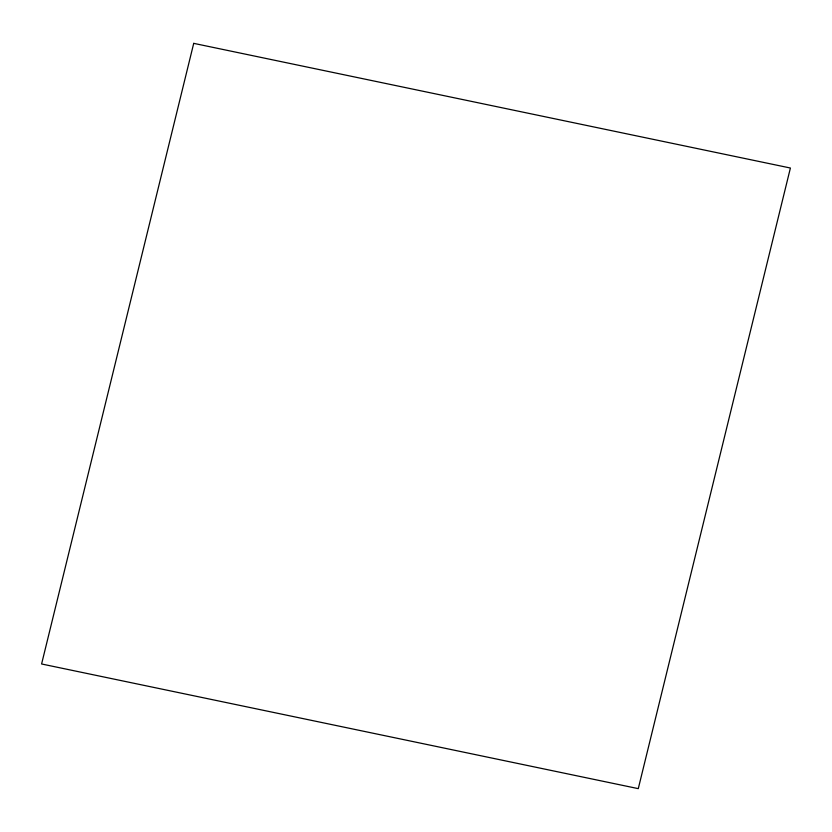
<?xml version="1.0" encoding="UTF-8"?>
<svg xmlns="http://www.w3.org/2000/svg" width="832" height="832" viewBox="0 0 832 832"><rect width="100%" height="100%" fill="white"/><g stroke="black" fill="none" stroke-linecap="round" stroke-linejoin="round"><path stroke-width="1.25" d="M193.721 43.358L41.6 663.978L638.279 788.642L790.4 168.022L193.721 43.358"/></g></svg>
